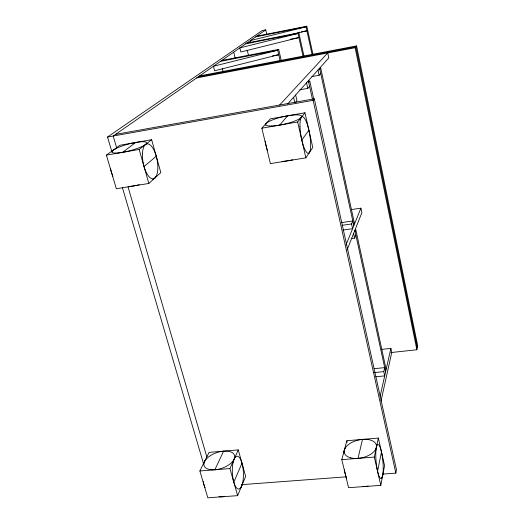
<?xml version="1.0" encoding="UTF-8"?>
<svg xmlns="http://www.w3.org/2000/svg" width="524" height="524" viewBox="0 0 524 524"><rect width="100%" height="100%" fill="white"/><g stroke="black" fill="none" stroke-linecap="round" stroke-linejoin="round"><path stroke-width="0.79" d="M382.802 474.096L395.856 473.12L396.445 469.661L314.328 98.82L115.575 134.373M390.943 352.547L416.875 349.77L417.615 345.401L356.575 45.916L199.559 75.921M380.791 485.375L384.564 465.659L378.341 438.064L346.829 440.73L341.805 459.659L348.565 487.693L380.791 485.375L374.319 457.072L378.341 438.064M377.575 471.299L381.465 451.937M380.994 401.083L391.756 352.462L390.884 348.401L381.963 349.37M380.129 396.236L390.884 348.401M385.409 370.907L385.946 368.516L355.783 229.578L355.069 231.392M375.78 376.789L384.701 375.891L383.778 371.627L384.695 367.612L374.149 368.706M357.99 458.376L362.516 439.407M351.421 238.564L354.65 238.112L355.855 235.021M347.058 249.941L361.874 212.659L360.912 208.179L351.237 209.6M345.964 245.049L360.912 208.179M353.569 224.501L354.296 222.713L320.747 68.186L319.142 68.48M342.879 230.075L352.593 228.7L351.565 223.964L352.803 220.977L341.471 222.608M237.634 495.658L245.664 476.362L238.276 449.913L209.089 452.382L199.88 470.958L207.825 497.8L237.634 495.658L229.925 468.567L238.276 449.913M233.796 482.185L241.99 463.203M214.84 469.766L223.624 451.151M305.872 157.842L312.782 147.46L304.955 112.778L270.345 118.856L261.843 128.197L270.391 163.626L305.872 157.842L297.671 121.987L304.955 112.778M301.798 140.019L308.891 130.221M111.92 151.947L107.538 137.033L313.116 100.333L314.328 98.82M196.651 77.945L355.128 47.723L356.575 45.916M279.672 125.105L287.565 115.83M295.431 102.632L296.964 100.87L295.634 95.021M299.754 89.827L307.791 88.366L309.579 86.296M311.891 76.609L319.129 75.273L320.714 73.439M319.804 69.247L320.747 68.186M308.695 82.32L309.763 81.115L313.83 99.481M287.597 104.007L328.797 57.922L327.736 52.944L279.633 105.029M148.842 183.452L160.842 172.625L151.639 139.685L119.865 145.266L106.385 155.143L116.335 188.758L148.842 183.452L139.168 149.458L151.639 139.685M144.035 166.553L156.263 156.25M281.25 60.535L278.696 49.407L277.694 50.232L213.438 66.26L214.578 70.773L278.729 54.719L272.382 55.944M304.117 56.69L298.818 32.796L297.992 33.477L239.848 47.887L240.844 52L298.903 37.577L290.198 39.287M313.077 54.882L306.802 26.2L306.042 26.829L250.308 40.603L250.878 42.981M122.701 152.314L135.677 142.489M266.847 34.656L265.733 29.868L113.197 136.024L116.636 147.788M107.538 137.033L262.157 30.589L265.733 29.868M292.798 34.27L306.907 30.778L301.32 31.879M256.655 36.189L306.802 26.2M255.705 36.844L306.042 26.829L312.166 54.817M298.123 32.514L299.721 32.2M246.725 43.092L298.818 32.796M245.704 43.806L297.992 33.477L303.108 56.52M221.77 60.463L278.696 49.407M220.532 61.328L277.694 50.232L280.248 61.347M198.111 76.93L355.855 46.813L417.248 347.576M308.158 81.41L309.763 81.115M106.385 155.143L139.168 149.458M261.843 128.197L297.671 121.987M341.89 225.346L351.565 223.964M374.031 372.623L383.778 371.627M199.88 470.958L229.925 468.567M341.805 459.659L374.319 457.072M241.63 484.661L346.082 476.847M122.295 187.251L203.692 464.244M128.046 186.898L206.842 456.882M222.314 68.461L223.106 71.631M233.711 52.151L235.073 57.719M247.23 50.173L248.566 55.74M346.829 440.73L347.196 442.256M293.578 97.32L294.757 102.481M308.354 80.788L312.422 99.088M306.547 82.805L307.791 88.366M313.116 100.333L395.856 473.12M319.581 68.231L353.824 225.674M354.84 230.357L385.612 371.85M317.983 70.02L319.129 75.273M353.621 233.416L354.65 238.112M355.128 47.723L416.875 349.77M309.389 152.556A18.288 4.389 -13.1 0 1 308.518 153.506M292.772 159.813A18.288 4.389 -13.1 0 1 281.971 161.425M267.397 150.421A18.366 5.063 80.2 0 1 265.183 141.251M265.209 125.256A18.366 5.063 80.2 0 1 266.172 123.441M155.942 176.64A17.77 3.969 -15.2 0 1 152.831 179.444M139.227 184.671A17.77 3.969 -15.2 0 1 137.694 185.057M136.941 185.241A17.77 3.969 -15.2 0 1 128.531 186.609M112.902 176.202A17.593 7.657 79.3 0 1 110.472 168.269M112.143 151.233A17.593 7.657 79.3 0 1 115.142 149.412M242.206 483.999A15.93 8.587 -19.5 0 1 240.162 488.407M224.246 496.569A15.93 8.587 -19.5 0 1 218.967 496.673M205.061 487.582A16.296 5.934 87.8 0 1 203.148 481.438M203.731 463.602A16.296 5.934 87.8 0 1 205.873 459.587M382.71 475.36A16.296 9.419 -13.3 0 1 381.669 477.96M368.156 486.043A16.296 9.419 -13.3 0 1 362.942 486.606M346.685 478.34A16.919 3.891 85.3 0 1 344.412 469.779M343.823 452.978A16.919 3.891 85.3 0 1 345.12 448.079M299.99 126.323A18.543 4.428 80.4 0 0 308.354 153.309A18.543 4.428 80.4 0 0 307.614 125.419A18.543 4.428 80.4 0 0 299.99 126.323M271.727 125.996A18.504 3.76 -13.1 0 0 301.379 117.297A18.504 3.76 -13.1 0 0 278.002 118.064A18.504 3.76 -13.1 0 0 271.727 125.996M142.449 153.401A17.757 7.133 79.5 0 0 153.224 178.789A17.757 7.133 79.5 0 0 154.698 151.731A17.757 7.133 79.5 0 0 142.449 153.401M119.072 152.831A17.973 3.393 -14.9 0 0 146.569 143.327A17.973 3.393 -14.9 0 0 122.151 146.006A17.973 3.393 -14.9 0 0 119.072 152.831M233.128 462.338A16.427 5.515 87.2 0 0 237.726 488.84A16.427 5.515 87.2 0 0 242.769 466.701A16.427 5.515 87.2 0 0 233.128 462.338M211.434 469.779A16.087 8.233 -19 0 0 234.739 456.731A16.087 8.233 -19 0 0 211.709 454.858A16.087 8.233 -19 0 0 211.434 469.779M375.918 450.751A17.069 3.393 84.8 0 0 380.424 478.314A17.069 3.393 84.8 0 0 382.166 455.566A17.069 3.393 84.8 0 0 375.918 450.751M350.569 457.812A16.473 9.032 -13.3 0 0 376.363 447.417A16.473 9.032 -13.3 0 0 354.041 441.424A16.473 9.032 -13.3 0 0 350.569 457.812"/></g></svg>
